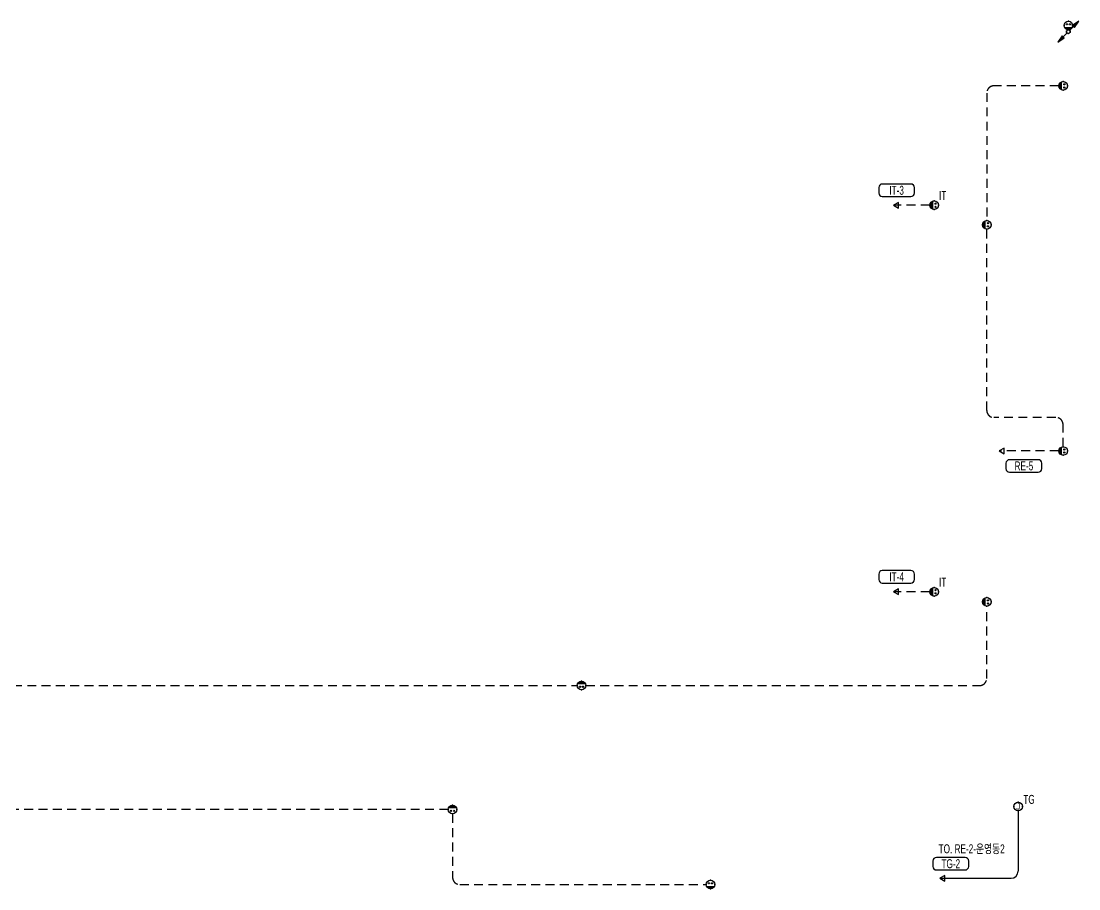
# Model space of a CAD drawing. Header units: millimetres. Extents: x 35956 to 501590, y -530175 to 1059940.
# Drawn here: x 127472 to 171795, y -70196 to -33832 of the extents above; entities that cross this region are included whole.
import ezdxf
from ezdxf.enums import TextEntityAlignment as Align

# ---------------------------------------------------------------- set-up
doc = ezdxf.new("R2010")
doc.units = ezdxf.units.MM
doc.header["$LTSCALE"] = 150
doc.set_wipeout_variables(frame=1)
doc.linetypes.add('D2', pattern=[6.5, 2.5, -1.5, 2.5])
for name, color, linetype in [('------06 Receptacle', 6, 'Continuous'), ('-----20 General Symbol', 3, 'Continuous'), ('-----21 Embeded Wire in Ceiling or Wall', 4, 'Continuous'), ('-----22 Embeded in Floor', 4, 'D2')]:
    doc.layers.add(name, color=color, linetype=linetype)
doc.styles.add('ELEC', font='')
doc.styles.get('ELEC').set_extended_font_data('Dotum')

# ---------------------------------------------------------------- blocks, each defined once
blk = doc.blocks.new('B02')
h = blk.add_hatch(color=256)
h.paths.add_polyline_path([(-136, 86, 0.632456), (136, 86)])
h.paths.add_polyline_path([(-75, 193, 1), (-32, 193, 1)])
h.paths.add_polyline_path([(32, 193, 1), (75, 193, 1)])
blk.add_line((-136, 86), (136, 86))
at = {"linetype": 'Continuous'}
blk.add_circle((0, 150), 150, dxfattribs=at)
for centre in [(-54, 193), (54, 193)]:
    blk.add_circle(centre, 21.4)
for p in [(-150, 150), (0, 300), (0, 0), (150, 150)]:
    blk.add_point(p)
blk = doc.blocks.new('O04')
blk.add_circle((0, 0), 150)
for p in [(-150, 0), (0, 150), (150, 0), (0, -150)]:
    blk.add_point(p)
at = {"style": 'ELEC'}
blk.add_text('J', height=214, dxfattribs=at).set_placement((0, 0), align=Align.MIDDLE)
blk = doc.blocks.new('O07')
blk.add_lwpolyline([(-173, -100), (0, 0), (-173, 100)], close=True)
blk = doc.blocks.new('O01')
blk.add_hatch(color=256).paths.add_polyline_path([(-149, -218), (-218, -149), (-368, -368)])
blk.add_line((-46, -46), (-184, -184))
blk.add_lwpolyline([(-368, -368), (-149, -218), (-218, -149), (-368, -368)])
blk.add_circle((0, 0), 65)
for p in [(-65, 0), (-65, 0), (0, 65), (0, 65), (65, 0), (65, 0), (0, -65), (0, -65)]:
    blk.add_point(p)

msp = doc.modelspace()

# ---------------------------------------------------------------- linework, layer by layer
at = {"layer": '-----21 Embeded Wire in Ceiling or Wall'}
for p, q in [((169254, -66925), (169254, -69454)), ((165970, -69754), (168954, -69754))]:
    msp.add_line(p, q, dxfattribs=at)
msp.add_arc((168954, -69454), 300, 270, 0, dxfattribs=at)
at = {"layer": '-----22 Embeded in Floor'}
for points in [[(170954, -36545), (168234, -36545, 0.414214), (167934, -36845), (167934, -42185)], [(151132, -61676), (167634, -61676, 0.414214), (167934, -61376), (167934, -58351)], [(145551, -67055), (145551, -69714), (145551, -69714, 0.414214), (145851, -70014), (156175, -70014)]]:
    msp.add_lwpolyline(points, format="xyb", dxfattribs=at)
for points in [[(165554, -41548), (164030, -41548)], [(165553, -57744), (164029, -57744)], [(118732, -61676), (150772, -61674)], [(145372, -66874), (124132, -66876)]]:
    msp.add_lwpolyline(points, dxfattribs=at)
at = {"layer": '-----22 Embeded in Floor', "elevation": 0}
msp.add_lwpolyline([(171135, -51666), (171135, -50742, 0.414214), (170835, -50442), (168234, -50442, -0.414214), (167934, -50142), (167934, -42545)], format="xyb", dxfattribs=at)
msp.add_lwpolyline([(170954, -51845), (168454, -51845)], dxfattribs=at)

# ---------------------------------------------------------------- block references
at = {"layer": '------06 Receptacle', "xscale": 1.2, "yscale": 1.2, "zscale": 1.2}
for p, rotation in [((171354, -34195), 359.646272586137), ((170954, -36545), 269.646272586137), ((165554, -41546), 269.9999990554298), ((167754, -42365), 270.0000009445701), ((170954, -51845), 269.646272586137), ((165554, -57745), 269.9999990554298), ((167754, -58171), 270.0000009445701), ((150954, -61495), 179.6462725861371), ((145554, -66695), 179.646272586137), ((156354, -70195), 359.6462725861371)]:
    msp.add_blockref('B02', p, dxfattribs=dict(at, rotation=rotation))
at = {"layer": '-----20 General Symbol', "xscale": 1.2, "yscale": 1.2, "zscale": 1.2, "rotation": 180}
msp.add_blockref('O01', (171354, -34273), dxfattribs=at)
at = {"layer": '-----20 General Symbol', "xscale": 1.2, "yscale": 1.2, "zscale": 1.2}
for name, p in [('O01', (171354, -34273)), ('O04', (169254, -66745))]:
    msp.add_blockref(name, p, dxfattribs=at)
at = {"layer": '-----22 Embeded in Floor', "xscale": 1.2, "yscale": 1.2, "zscale": 1.2, "rotation": 180}
for p in [(164030, -41548), (168454, -51845), (164029, -57744), (165970, -69754)]:
    msp.add_blockref('O07', p, dxfattribs=at)

# ---------------------------------------------------------------- texts
at = {"layer": '------06 Receptacle', "style": 'ELEC', "width": 0.7}
for p in [(166089, -41144, 0), (166089, -57343, 0)]:
    msp.add_text('IT', height=375, dxfattribs=at).set_placement(p, align=Align.MIDDLE)
at = {"layer": '-----20 General Symbol', "style": 'ELEC', "width": 0.7}
msp.add_text('TG', height=375, dxfattribs=at).set_placement((169707, -66446), align=Align.MIDDLE)

# ---------------------------------------------------------------- wipeouts: each hides what was drawn before it
at = {"color": 1, "linetype": 'Continuous'}
for points in [[(163409, -41033), (163411, -41057), (163416, -41080), (163425, -41101), (163438, -41121), (163453, -41139), (163471, -41155), (163491, -41167), (163513, -41176), (163536, -41181), (163559, -41183), (164759, -41183), (164783, -41181), (164805, -41176), (164827, -41167), (164847, -41155), (164865, -41139), (164880, -41121), (164893, -41101), (164902, -41080), (164907, -41057), (164909, -41033), (164909, -40808), (164907, -40785), (164902, -40762), (164893, -40740), (164880, -40720), (164865, -40702), (164847, -40687), (164827, -40675), (164805, -40666), (164783, -40660), (164759, -40658), (163559, -40658), (163536, -40660), (163513, -40666), (163491, -40675), (163471, -40687), (163453, -40702), (163438, -40720), (163425, -40740), (163416, -40762), (163411, -40785), (163409, -40808)], [(168742, -52361), (168743, -52337), (168749, -52314), (168758, -52293), (168770, -52273), (168785, -52255), (168803, -52239), (168823, -52227), (168845, -52218), (168868, -52213), (168892, -52211), (170092, -52211), (170115, -52213), (170138, -52218), (170160, -52227), (170180, -52239), (170198, -52255), (170213, -52273), (170225, -52293), (170234, -52314), (170240, -52337), (170242, -52361), (170242, -52586), (170240, -52609), (170234, -52632), (170225, -52654), (170213, -52674), (170198, -52692), (170180, -52707), (170160, -52719), (170138, -52728), (170115, -52734), (170092, -52736), (168892, -52736), (168868, -52734), (168845, -52728), (168823, -52719), (168803, -52707), (168785, -52692), (168770, -52674), (168758, -52654), (168749, -52632), (168743, -52609), (168742, -52586)], [(163409, -57229), (163410, -57253), (163416, -57275), (163425, -57297), (163437, -57317), (163453, -57335), (163470, -57350), (163491, -57363), (163512, -57372), (163535, -57377), (163559, -57379), (164759, -57379), (164782, -57377), (164805, -57372), (164827, -57363), (164847, -57350), (164865, -57335), (164880, -57317), (164892, -57297), (164901, -57275), (164907, -57253), (164909, -57229), (164909, -57004), (164907, -56981), (164901, -56958), (164892, -56936), (164880, -56916), (164865, -56898), (164847, -56883), (164827, -56870), (164805, -56861), (164782, -56856), (164759, -56854), (163559, -56854), (163535, -56856), (163512, -56861), (163491, -56870), (163470, -56883), (163453, -56898), (163437, -56916), (163425, -56936), (163416, -56958), (163410, -56981), (163409, -57004)], [(165678, -69254), (165680, -69278), (165686, -69300), (165695, -69322), (165707, -69342), (165722, -69360), (165740, -69375), (165760, -69388), (165782, -69397), (165805, -69402), (165828, -69404), (167028, -69404), (167052, -69402), (167075, -69397), (167097, -69388), (167117, -69375), (167134, -69360), (167150, -69342), (167162, -69322), (167171, -69300), (167177, -69278), (167178, -69254), (167178, -69029), (167177, -69006), (167171, -68983), (167162, -68961), (167150, -68941), (167134, -68923), (167117, -68908), (167097, -68895), (167075, -68886), (167052, -68881), (167028, -68879), (165828, -68879), (165805, -68881), (165782, -68886), (165760, -68895), (165740, -68908), (165722, -68923), (165707, -68941), (165695, -68961), (165686, -68983), (165680, -69006), (165678, -69029)]]:
    msp.add_wipeout(points, dxfattribs=at)

# ---------------------------------------------------------------- next in the draw order: linework, layer by layer
for points in [[(163409, -41033, 0.414214), (163559, -41183), (164759, -41183, 0.414214), (164909, -41033), (164909, -40808, 0.414214), (164759, -40658), (163559, -40658, 0.414214), (163409, -40808)], [(163409, -57229, 0.414214), (163559, -57379), (164759, -57379, 0.414214), (164909, -57229), (164909, -57004, 0.414214), (164759, -56854), (163559, -56854, 0.414214), (163409, -57004)], [(165678, -69254, 0.414214), (165828, -69404), (167028, -69404, 0.414214), (167178, -69254), (167178, -69029, 0.414214), (167028, -68879), (165828, -68879, 0.414214), (165678, -69029)]]:
    msp.add_lwpolyline(points, format="xyb", close=True, dxfattribs=at)
at = {"color": 1, "linetype": 'Continuous', "elevation": 0}
msp.add_lwpolyline([(168742, -52361), (168742, -52586, 0.414214), (168892, -52736), (170092, -52736, 0.414214), (170242, -52586), (170242, -52361, 0.414214), (170092, -52211), (168892, -52211, 0.414214)], format="xyb", close=True, dxfattribs=at)

# ---------------------------------------------------------------- next in the draw order: texts
at = {"style": 'ELEC', "width": 0.7}
for s, p in [('IT-3', (164159, -40921)), ('RE-5', (169492, -52473)), ('IT-4', (164159, -57117)), ('TO. RE-2-운영동2', (167304, -68512)), ('TG-2', (166428, -69142))]:
    msp.add_text(s, height=375, dxfattribs=at).set_placement(p, align=Align.MIDDLE)

doc.saveas('drawing.dxf')
